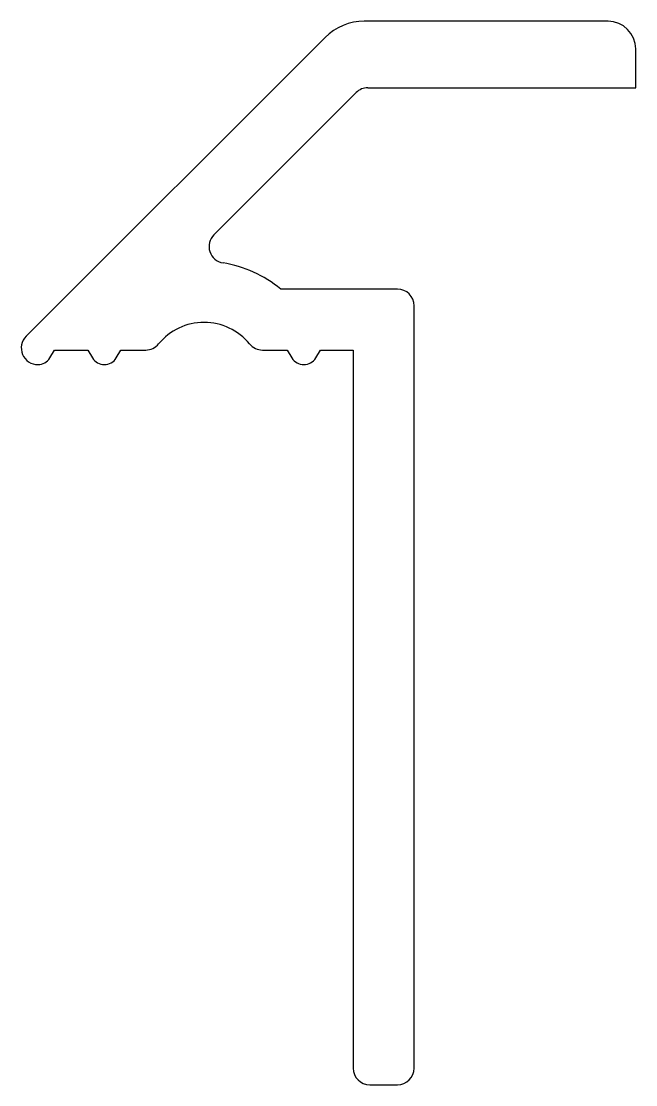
# Model space of a CAD drawing. Extents: x 3437.2 to 3448.3, y 567.7 to 586.9.
import ezdxf

# ---------------------------------------------------------------- set-up
doc = ezdxf.new("R2010")
doc.units = 0
doc.layers.get('0').update_dxf_attribs({"linetype": 'CONTINUOUS'})

msp = doc.modelspace()

# ---------------------------------------------------------------- linework, layer by layer
at = {"color": 0, "linetype": 'BYBLOCK'}
for p, q in [((3447.811, 586.947), (3443.411, 586.947)), ((3442.704, 586.654), (3437.309, 581.259)), ((3448.311, 585.747), (3448.311, 586.447)), ((3440.698, 583.092), (3443.265, 585.659)), ((3443.477, 585.747), (3448.311, 585.747)), ((3444.011, 582.111), (3441.903, 582.111)), ((3444.311, 568.047), (3444.311, 581.811)), ((3437.736, 580.868), (3437.821, 581.011)), ((3437.821, 581.011), (3438.421, 581.011)), ((3438.421, 581.011), (3438.507, 580.868)), ((3438.935, 580.868), (3439.021, 581.011)), ((3439.021, 581.011), (3439.468, 581.011)), ((3441.575, 581.011), (3442.021, 581.011)), ((3442.021, 581.011), (3442.107, 580.868)), ((3442.536, 580.868), (3442.621, 581.011)), ((3442.621, 581.011), (3443.211, 581.011)), ((3443.211, 581.011), (3443.211, 568.047)), ((3443.511, 567.747), (3444.011, 567.747))]:
    msp.add_line(p, q, dxfattribs=at)
for centre, radius, start, end in [((3443.411, 585.947), 1, 90, 135), ((3447.811, 586.447), 0.5, 0, 90), ((3443.477, 585.447), 0.3, 90, 135), ((3440.91, 582.88), 0.3, 135, 260.9079), ((3440.521, 580.451), 2.16, 50.2215, 80.9079), ((3444.011, 581.811), 0.3, 0, 90), ((3440.521, 580.451), 1.06, 39.2248, 140.7752), ((3437.521, 581.047), 0.3, 135, 270), ((3439.468, 581.311), 0.3, 270, 320.7752), ((3441.575, 581.311), 0.3, 219.2248, 270), ((3437.521, 580.997), 0.25, 270, 329.0611), ((3438.721, 580.997), 0.25, 210.9717, 329.0283), ((3442.321, 580.997), 0.25, 211.011, 329.0283), ((3443.511, 568.047), 0.3, 180, 270), ((3444.011, 568.047), 0.3, 270, 360)]:
    msp.add_arc(centre, radius, start, end, dxfattribs=at)

doc.saveas('drawing.dxf')
